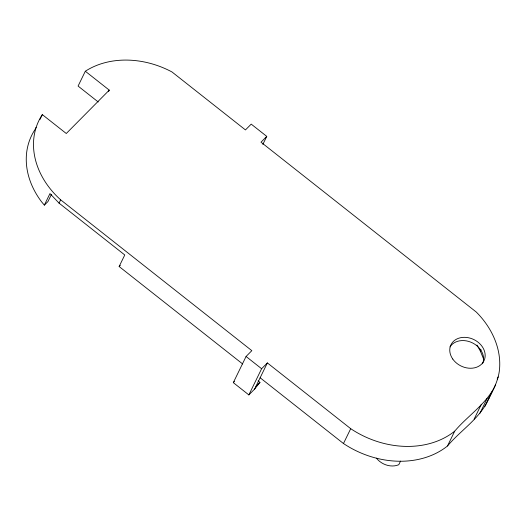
<?xml version="1.0" encoding="UTF-8"?>
<svg xmlns="http://www.w3.org/2000/svg" width="526" height="526" viewBox="0 0 526 526"><rect width="100%" height="100%" fill="white"/><g stroke="black" fill="none" stroke-linecap="round" stroke-linejoin="round"><path stroke-width="0.79" d="M260.133 377.767L343.471 443.523A85.718 68.636 26 0 0 447.481 445.995C460.697 430.248 479.725 418.657 488.43 399.464C493.342 389.74 498.701 379.897 499.562 368.818C501.317 347.495 491.12 326.83 476.267 312.043L261.001 142.191L266.754 136.385L251.211 124.123L245.458 129.929L171.989 71.963A82.667 66.197 26 0 0 85.317 71.24L78.085 86.073L98.244 101.985M488.43 399.464L489.699 395.611M36.13 127.331L35.097 129.449A81.76 65.467 26 0 0 41.554 201.793L44.342 205.127L47.938 201.583L51.463 194.364M39.923 119.56L42.33 114.615L66.276 133.505L109.263 90.13L85.317 71.24M44.342 205.127L49.97 193.575L59.043 203.115L124.767 254.972L119.132 266.518L242.664 363.979M108.573 91.544L109.263 90.13M59.043 203.115L60.648 199.821A81.76 65.467 26 0 1 42.33 114.615M262.855 144.38L266.754 136.385M258.088 380.863L259.949 382.336L254.604 389.095L248.851 394.908L233.307 382.645L246.069 356.477L251.829 350.664L60.648 199.821M248.851 394.908L261.613 368.733L267.372 362.927L350.71 428.683A85.718 68.636 26 0 0 454.72 431.162C467.93 415.408 486.958 403.817 495.67 384.624M254.604 389.095L267.372 362.927M343.471 443.523L350.71 428.683M400.536 461.118L398.78 464.714A16.977 13.597 26 0 1 376.425 458.133M483.558 358.923L480.383 351.171L481.086 349.731M447.481 445.995L454.72 431.162M474.143 419.09L481.382 404.257M479.949 413.239L487.188 398.399M497.175 379.036L498.207 376.918M484.735 406.664L491.974 391.824M119.132 266.518L120.283 265.354M233.307 382.645L234.458 381.482M255.919 386.4L259.949 382.336M246.069 356.477L261.613 368.733M476.944 345.03L480.383 351.171M449.98 346.917A18.351 14.695 26 0 1 472.835 343.083A18.351 14.695 26 0 1 482.513 363.795M452.761 359.054A18.351 14.695 26 0 0 483.361 361.914A18.351 14.695 26 0 0 466.26 337.416A18.351 14.695 26 0 0 452.761 359.054"/></g></svg>
